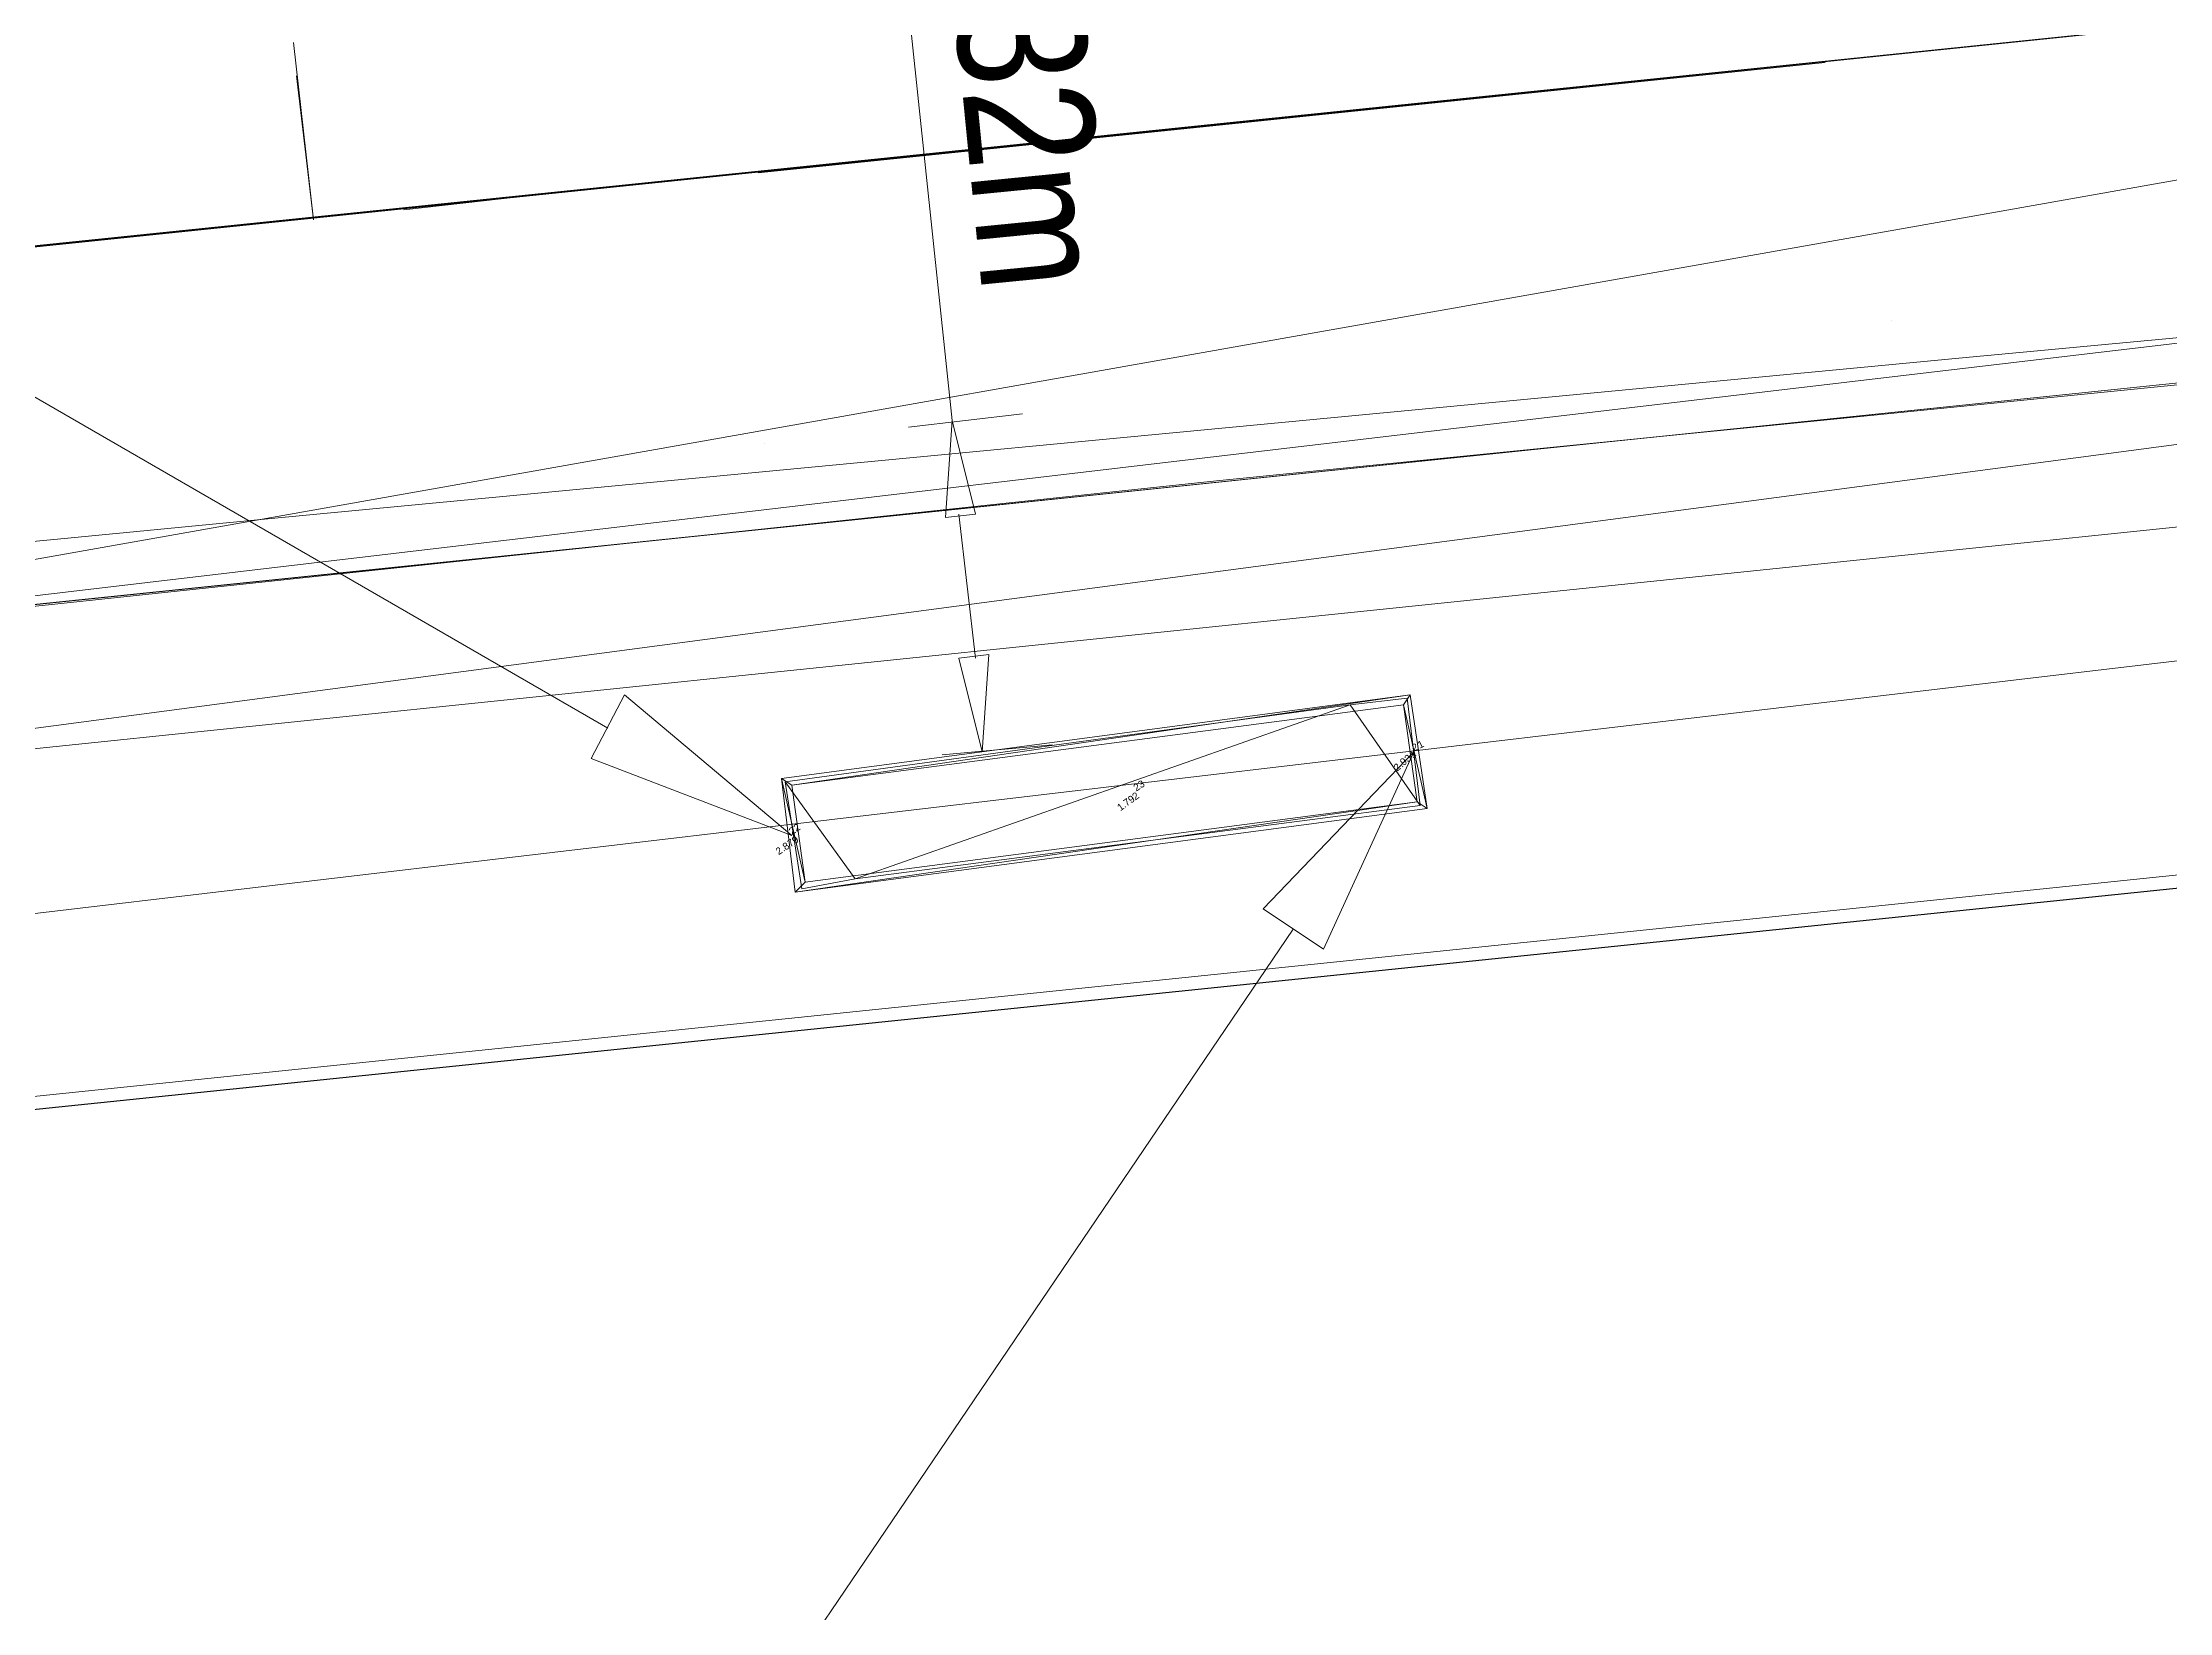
# Model space of a CAD drawing. Header units: inches. Extents: x -0.6 to 32.5, y 0.8 to 22.6.
# Drawn here: x 25.616 to 26.676, y 20.688 to 21.471 of the extents above; entities that cross this region are included whole.
import ezdxf

# ---------------------------------------------------------------- set-up
doc = ezdxf.new("R2010")
doc.units = ezdxf.units.IN
doc.header["$MEASUREMENT"] = 0
doc.layers.add('PDF_Geometry', color=7, linetype='Continuous', true_color=0xa5a5a5)
doc.layers.add('PDF_Text', color=7, linetype='Continuous')
doc.styles.add('PDF Arial', font='arial.ttf')

msp = doc.modelspace()

# ---------------------------------------------------------------- linework, layer by layer
at = {"layer": 'PDF_Geometry', "color": 1, "lineweight": 0}
msp.add_lwpolyline([(0.8856, 18.8822), (1.5022, 18.9272), (2.4839, 19.0056), (3.4656, 19.0905), (4.4456, 19.1822), (5.4256, 19.2806), (27.7239, 21.5872)], dxfattribs=at)
at = {"layer": 'PDF_Geometry', "lineweight": 0}
for points in [[(19.1439, 20.7005), (27.7239, 21.5872)], [(19.1605, 20.5239), (27.7239, 21.4089)]]:
    msp.add_lwpolyline(points, dxfattribs=at)
at = {"layer": 'PDF_Geometry', "color": 254, "lineweight": 0, "true_color": 0xdcdcdc}
for points in [[(25.1856, 21.3255), (25.1439, 21.5722), (27.7239, 21.5872), (25.1856, 21.3255)], [(25.1856, 21.3255), (25.3056, 21.1589), (27.7239, 21.5872), (25.1856, 21.3255)], [(25.3056, 21.1589), (27.7239, 21.5872), (27.7239, 21.4439), (25.3056, 21.1589)], [(27.7239, 21.4439), (27.7239, 21.4089), (25.3056, 21.1589), (27.7239, 21.4439)]]:
    msp.add_lwpolyline(points, dxfattribs=at)
at = {"layer": 'PDF_Geometry', "color": 7, "lineweight": 9}
for points in [[(25.8972, 21.1289), (25.1156, 21.5806), (25.0089, 21.5722)], [(26.0689, 21.2822), (26.0389, 21.5672)], [(26.5372, 21.3322), (26.5372, 21.3322)], [(26.1039, 21.2856), (26.0472, 21.2789)], [(25.9756, 21.2706), (25.9756, 21.2706)], [(26.0806, 21.1639), (26.0722, 21.2356)], [(26.1189, 21.1206), (26.0639, 21.1156)], [(26.2389, 21.0289), (25.4839, 19.9156), (25.3772, 19.9056)]]:
    msp.add_lwpolyline(points, dxfattribs=at)
at = {"layer": 'PDF_Geometry', "color": 7, "lineweight": 0}
for points in [[(25.7506, 21.3822), (25.7406, 21.4705)], [(25.7506, 21.3822), (25.7422, 21.4539)], [(26.0806, 21.2356), (26.0656, 21.2339), (26.0689, 21.2822), (26.0806, 21.2356)], [(26.0872, 21.1656), (26.0722, 21.1639), (26.0839, 21.1172), (26.0872, 21.1656)], [(25.9056, 21.1456), (25.9889, 21.0755), (25.8889, 21.1139), (25.9056, 21.1456)], [(25.9839, 21.1039), (25.9889, 21.1006), (26.2972, 21.1456), (25.9839, 21.1039)], [(25.9889, 21.1006), (26.2972, 21.1456), (26.2939, 21.1406), (25.9889, 21.1006)], [(26.2972, 21.1456), (26.2939, 21.1406), (26.3056, 21.0889), (26.2972, 21.1456)], [(26.2939, 21.1406), (26.3056, 21.0889), (26.3006, 21.0922), (26.2939, 21.1406)], [(26.2239, 21.0389), (26.2989, 21.1172), (26.2539, 21.0189), (26.2239, 21.0389)], [(25.9906, 21.0472), (25.9956, 21.0522), (25.9839, 21.1039), (25.9906, 21.0472)], [(25.9956, 21.0522), (25.9839, 21.1039), (25.9889, 21.1006), (25.9956, 21.0522)], [(26.3056, 21.0889), (26.3006, 21.0922), (25.9906, 21.0472), (26.3056, 21.0889)], [(26.3006, 21.0922), (25.9906, 21.0472), (25.9956, 21.0522), (26.3006, 21.0922)]]:
    msp.add_lwpolyline(points, dxfattribs=at)
at = {"layer": 'PDF_Geometry', "color": 7, "lineweight": 20}
for points in [[(25.9722, 21.4056), (26.5039, 21.4606)], [(25.7956, 21.3872), (25.8839, 21.3972)], [(25.1756, 21.3239), (25.7072, 21.3789)]]:
    msp.add_lwpolyline(points, dxfattribs=at)
at = {"layer": 'PDF_Geometry', "color": 7, "lineweight": 13}
for points in [[(24.7506, 21.2806), (26.3056, 21.4406)], [(19.1689, 20.4522), (27.7239, 21.3372)]]:
    msp.add_lwpolyline(points, dxfattribs=at)
at = {"layer": 'PDF_Geometry', "color": 2, "lineweight": 0}
for points in [[(27.7239, 21.4089), (19.1639, 20.5239), (19.1605, 20.5239), (5.3806, 19.0989)], [(19.1639, 20.5239), (19.3272, 20.2956), (27.7239, 21.4089), (19.1639, 20.5239)], [(19.3272, 20.2956), (27.7239, 21.4089), (27.7239, 21.2856), (19.3272, 20.2956)], [(27.7239, 21.2856), (27.7239, 21.1639), (19.3272, 20.2956), (27.7239, 21.2856)], [(0.8856, 18.4622), (1.4056, 18.4989), (2.4006, 18.5772), (3.3956, 18.6622), (4.3906, 18.7556), (5.3839, 18.8539), (27.7239, 21.1639)]]:
    msp.add_lwpolyline(points, dxfattribs=at)
at = {"layer": 'PDF_Geometry', "color": 9, "lineweight": 5, "true_color": 0xbababa}
msp.add_lwpolyline([(27.7239, 21.4106), (27.5006, 21.3872), (26.8506, 21.3172), (26.2006, 21.2522), (25.5406, 21.1822), (24.8489, 21.1139), (23.9789, 21.0239), (23.2656, 20.9472), (22.5222, 20.8706), (21.8822, 20.8089), (21.2356, 20.7372), (20.5606, 20.6689), (19.8405, 20.5922), (19.1022, 20.5156), (18.2056, 20.4239)], dxfattribs=at)
at = {"layer": 'PDF_Geometry', "color": 7, "lineweight": 30}
msp.add_lwpolyline([(19.1872, 20.2756), (27.7239, 21.1572)], dxfattribs=at)
at = {"layer": 'PDF_Geometry', "color": 6, "lineweight": 0}
for points in [[(26.2672, 21.1406), (25.9856, 21.1022), (26.0206, 21.0539), (26.2672, 21.1406)], [(26.2672, 21.1406), (26.3022, 21.0905), (26.0206, 21.0539), (26.2672, 21.1406)], [(26.2956, 21.1439), (26.3022, 21.0905), (26.2672, 21.1406), (26.2956, 21.1439)], [(25.9856, 21.1022), (26.0206, 21.0539), (25.9939, 21.0489), (25.9856, 21.1022)]]:
    msp.add_lwpolyline(points, dxfattribs=at)
at = {"layer": 'PDF_Geometry', "color": 6, "lineweight": 18}
for points in [[(26.2989, 21.1172), (26.2989, 21.1172)], [(26.1605, 21.0972), (26.1605, 21.0972)], [(25.9889, 21.0755), (25.9889, 21.0755)]]:
    msp.add_lwpolyline(points, dxfattribs=at)
at = {"layer": 'PDF_Geometry', "color": 9, "lineweight": 5, "true_color": 0xbababa}
msp.add_arc((177.93, -1576.9031), 1605.3676, 95.3686327, 96.3315584, dxfattribs=at)

# ---------------------------------------------------------------- texts
at = {"layer": 'PDF_Text', "attachment_point": 7, "style": 'PDF Arial'}
for s, insert, char_height, rotation in [('\\W0.820702;2.32m', (26.063, 21.5484), 0.064131, 275.6191), ('\\W1.001005;2', (26.299, 21.1173), 0.003562, 26.5579), ('\\W1.000949;1', (26.3019, 21.1187), 0.003562, 26.5579), ('\\W1.000337;23', (26.1607, 21.0973), 0.003562, 33.6989), ('\\W1.001005;2', (25.989, 21.0756), 0.003562, 33.6989), ('\\W1.001005;2', (25.9913, 21.0772), 0.003562, 33.6989)]:
    msp.add_mtext(s, dxfattribs=dict(at, insert=insert, char_height=char_height, rotation=rotation))
at = {"layer": 'PDF_Text', "color": 3, "attachment_point": 7, "style": 'PDF Arial'}
for s, insert, char_height, rotation in [('\\W1.001289;3', (26.2961, 21.1117), 0.003563, 39.8035), ('\\W1.000949;1', (26.2984, 21.1138), 0.003563, 39.8035), ('\\W1.001005;2', (26.2907, 21.1073), 0.003563, 39.8035), ('\\W1.000870;9', (26.2939, 21.11), 0.003563, 39.8035), ('\\W0.998831;.', (26.293, 21.1093), 0.003563, 39.8035), ('\\W1.002074;7', (26.1558, 21.0898), 0.003563, 35.5395), ('\\W1.000870;9', (26.1581, 21.0913), 0.003563, 35.5395), ('\\W1.001005;2', (26.1602, 21.0929), 0.003563, 35.5395), ('\\W1.000949;1', (26.1527, 21.0875), 0.003563, 35.5395), ('\\W0.998831;.', (26.1548, 21.0891), 0.003563, 35.5395), ('\\W1.002074;7', (25.9882, 21.0695), 0.003562, 33.6989), ('\\W1.000870;9', (25.9905, 21.071), 0.003562, 33.6989), ('\\W1.001005;2', (25.9824, 21.0656), 0.003562, 33.6989), ('\\W1.001422;8', (25.9859, 21.0679), 0.003562, 33.6989), ('\\W0.998831;.', (25.9849, 21.0673), 0.003562, 33.6989)]:
    msp.add_mtext(s, dxfattribs=dict(at, insert=insert, char_height=char_height, rotation=rotation))

doc.saveas('drawing.dxf')
